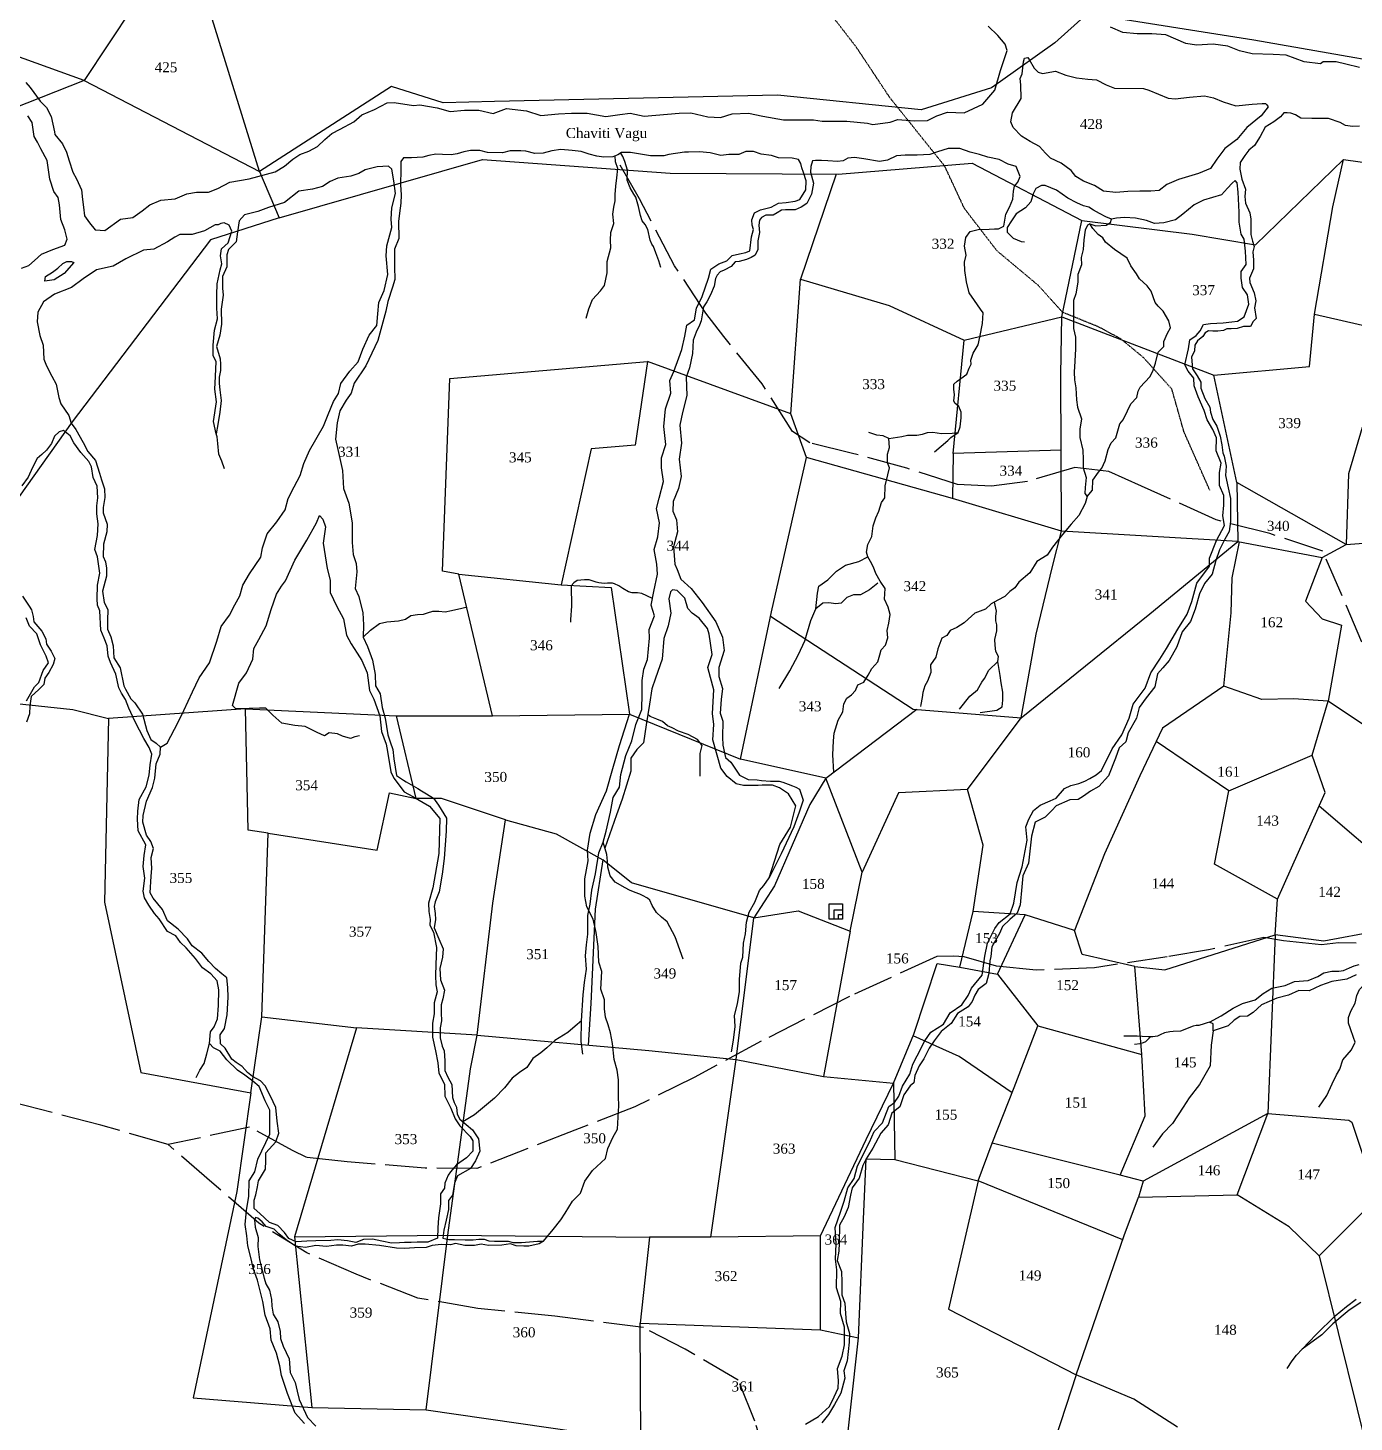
# Model space of a CAD drawing. Header units: millimetres. Extents: x 497 to 2247, y -457 to 1031.
# Drawn here: x 1532.4 to 1928.2, y -123.1 to 293.1 of the extents above; entities that cross this region are included whole.
import ezdxf

# ---------------------------------------------------------------- set-up
doc = ezdxf.new("R2010")
doc.units = ezdxf.units.MM
doc.header["$MEASUREMENT"] = 0
doc.linetypes.add('ACAD_ISO02W100', pattern=[15, 12, -3])
doc.linetypes.add('ACAD_ISO07W100', pattern=[3, 0, -3])
for name, color, linetype in [('CARTTRACK', 30, 'ACAD_ISO02W100'), ('NALA', 4, 'Continuous'), ('SQUAREWELL', 5, 'Continuous'), ('SURVEY_BND', 7, 'Continuous'), ('SURVEY_NO', 7, 'Continuous')]:
    doc.layers.add(name, color=color, linetype=linetype)
doc.layers.add('FOOTPATH', color=150, linetype='ACAD_ISO07W100', lineweight=30)
doc.styles.get("Standard").update_dxf_attribs({"font": 'TIMES.TTF'})

msp = doc.modelspace()

# ---------------------------------------------------------------- linework, layer by layer
at = {"layer": 'CARTTRACK'}
for points in [[(1930.48, 109.71), (1918.89, 136.87), (1903, 142.13), (1886.99, 146.21), (1864.68, 156.33), (1855.01, 160.64), (1844.81, 161.85), (1830.73, 157.71), (1819.96, 156.33), (1809.77, 156.76), (1794.65, 161.68), (1778.07, 166.17), (1765.72, 169.19), (1760.59, 172.58), (1751.55, 186.8), (1740.08, 200.95), (1734.73, 207.95), (1725.38, 222.1), (1714.89, 242.12), (1709.17, 252.13)], [(1943.78, 19.42), (1923.47, 20), (1918.44, 19.36), (1907.11, 20.55), (1901.27, 21.56), (1884.75, 17.85), (1872.41, 15.78), (1850.7, 12.53), (1833.24, 11.81), (1821.43, 12.99), (1811.79, 15.82), (1808.62, 15.98), (1803.65, 15.88), (1777.56, 3.93), (1751.17, -9.43), (1731.23, -20.22), (1713.48, -29.05), (1695.57, -36.01), (1666.4, -47.45), (1650.92, -47.31), (1627.66, -45.42), (1615.65, -44.14), (1611.32, -42.04), (1598.54, -35.09), (1574.27, -40.29), (1554.16, -34.47), (1519.24, -25.39)], [(1753.31, -135.6), (1749.37, -122.84), (1744.39, -110.64), (1728.54, -101.37), (1716.07, -94.92), (1689.61, -91.47), (1666.66, -89.22), (1648.76, -86.12), (1630.31, -78.98), (1615.64, -72.59), (1601.28, -63.77), (1587.29, -51.55), (1574.27, -40.29)]]:
    msp.add_lwpolyline(points, dxfattribs=at)
at = {"layer": 'FOOTPATH', "ltscale": 0.002}
msp.add_lwpolyline([(1885.11, 155.07), (1877.4, 172.51), (1873.79, 185.26), (1865.28, 194.72), (1858.5, 200.29), (1851.72, 203.93), (1841.18, 208.18), (1833.99, 216.17), (1821.59, 226.55), (1811.87, 239.2), (1805.99, 251.85), (1789.63, 272.27), (1779.62, 287.36), (1704.07, 384.99)], dxfattribs=at)
at = {"layer": 'NALA'}
for points in [[(1531.79, 276.78), (1533.01, 275.31), (1536.01, 271.25), (1537.9, 269.36), (1539.3, 266.62), (1540.34, 262.05), (1540.4, 261.25), (1542.66, 258.45), (1543.94, 256.01), (1544.74, 253.45), (1545.83, 250), (1546.87, 248.05), (1548.4, 244.76), (1548.7, 241.89), (1548.95, 239.58), (1549.31, 236.95), (1550.78, 234.94), (1552.49, 232.81), (1553.94, 232.71), (1555.35, 232.66), (1560.04, 236.02), (1563.68, 236.51), (1566.48, 238.53), (1568.79, 240.28), (1572.08, 241.68), (1576.28, 242.1), (1579.85, 243.57), (1582.65, 244.06), (1586.29, 244.06), (1589.09, 245.11), (1592.65, 247.06), (1598.46, 248.04), (1606.18, 250.1), (1608.91, 251.85), (1611.43, 253.88), (1613.53, 255.35), (1616.19, 256.33), (1618.78, 257.72), (1621.02, 259.75), (1623.05, 261.57), (1625.57, 262.83), (1629.64, 265.02), (1632.02, 267.12), (1635.8, 268.73), (1639.58, 270.75), (1641.68, 270.82), (1647.42, 269.91), (1649.31, 270.12), (1654.56, 269.28), (1658.41, 268.1), (1662.68, 268.59), (1666.95, 268.59), (1671.22, 267.54), (1675.21, 269), (1681.16, 268.38), (1685.46, 266.96), (1690.73, 267.45), (1694.61, 267.65), (1699.33, 267.69), (1704.84, 266.66), (1709.02, 267.25), (1712.11, 267.6), (1716.29, 266.76), (1719.74, 267.01), (1726.74, 267.6), (1730.23, 267.75), (1735.29, 266.57), (1739.03, 266.37), (1742.52, 267.45), (1747.44, 267.65), (1751.72, 266.77), (1757.89, 265.69), (1762.42, 265.69), (1766.79, 265.69), (1769.45, 265.24), (1773.58, 265.24), (1776.82, 265.24), (1782.92, 264.65), (1784.54, 264.31), (1789.7, 265), (1791.97, 265.73), (1796.85, 265.34), (1800.83, 265.49), (1803.63, 266.81), (1806.83, 267.94), (1811.8, 267.75), (1817.37, 270.31), (1820.91, 274.48), (1822.68, 280.38), (1824.66, 286.4), (1824.02, 288.22), (1821.8, 290.87), (1819, 293.67)], [(1929.8, 281.24), (1925.67, 282.31), (1922.87, 283.01), (1918.97, 282.94), (1918.14, 282.36), (1913.23, 282.98), (1907.87, 284.92), (1903.99, 285.12), (1897.76, 285.37), (1894, 286.28), (1890.49, 287.68), (1886.12, 288.26), (1881.1, 287.99), (1877.96, 288.44), (1874.99, 289.72), (1871.94, 291), (1867.85, 291.29), (1863.44, 291.37), (1859.14, 291.74), (1855.47, 293.31)], [(1530.51, 221.4), (1532.68, 222.21), (1534.31, 223.7), (1536.41, 225.53), (1539.86, 226.95), (1543.45, 228.23), (1544.07, 230.03), (1543.39, 232.81), (1542.18, 235.92), (1541.77, 240.25), (1541.4, 242.43), (1540.14, 244.31), (1538.92, 247.96), (1538.11, 253.56), (1536.21, 257.01), (1535.2, 259.04), (1534.25, 260.66), (1533.64, 264.86), (1532.35, 266.89)], [(1929.77, 263.81), (1927.67, 263.64), (1925.64, 263.92), (1924.04, 264.84), (1920.51, 266.04), (1917.72, 266.04), (1915.53, 266.04), (1912.3, 266.11), (1910.65, 267.11), (1909.31, 267.62), (1908.24, 267.73), (1907.18, 267.73), (1906.22, 266.52), (1904.22, 265.08), (1901.61, 263.44), (1900.14, 260.66), (1898.44, 258), (1896.79, 256.56), (1895.55, 255.02), (1894.21, 252.89), (1894.08, 250.9), (1894.66, 247.98), (1895.8, 244.97), (1895.56, 242.74), (1895.76, 240.79), (1897.07, 237.9), (1897.34, 236.05), (1897.31, 233.38), (1897.38, 231.46), (1897.83, 229.47), (1898.38, 227.86), (1897.96, 226.21), (1898.1, 223.81), (1898.1, 221.17), (1896.97, 218.37), (1897.07, 217.07), (1898.37, 213.98), (1898.85, 211.61), (1898.48, 209.55), (1898.99, 206.34), (1898.03, 205.41), (1897.27, 204), (1895.14, 203.97), (1893.26, 203.39), (1891.47, 203.25), (1890.16, 203.22), (1889.2, 202.77), (1887.55, 202.56), (1885.97, 202.6), (1884.7, 202.67), (1883.77, 202.08), (1883.05, 201.02), (1881.44, 199.72), (1880.68, 198.4), (1880.51, 196.68), (1879.68, 194.76), (1879.92, 191.37), (1881.33, 189.22), (1882.43, 187.3), (1882.43, 185.55), (1883.67, 182.46), (1885.14, 179.9), (1885.35, 178.39), (1886.04, 176.22), (1887.24, 174.2), (1888.17, 171.22), (1888.72, 168.64), (1888.99, 166.28), (1889.44, 165.25), (1890.02, 162.27), (1889.78, 159.46), (1890.57, 155.76), (1891.33, 152.64), (1891.33, 149.96), (1891.26, 145.74), (1890.93, 142.75), (1889.62, 140.44), (1888.01, 137.31), (1886.89, 134.07), (1885.85, 129.98), (1883.53, 127.26), (1882.04, 124.12), (1880.77, 119.61), (1879.31, 115.88), (1876.91, 112.8), (1875.27, 108.36), (1873.03, 104.29), (1871.09, 102.09), (1869.48, 100.23), (1868.66, 96.36), (1866.16, 93.05), (1864.03, 90.17), (1863.21, 87.01), (1860.78, 82.65), (1860, 79.93), (1858.02, 78.18), (1856.97, 75.12), (1854.88, 69.8), (1852.01, 66.65), (1849.53, 65.22), (1847.43, 63.79), (1845.81, 62.74), (1843.33, 62.65), (1839.22, 60.83), (1837.98, 59.5), (1835.97, 57.5), (1833.02, 55.97), (1831.91, 51.76), (1830.97, 43.72), (1829.27, 40), (1829.04, 36.66), (1828.47, 31.3), (1827.57, 28.86), (1825.4, 26.93), (1823.28, 24.81), (1822.34, 22.74), (1820.08, 18.79), (1819.75, 15.84), (1819.49, 14.56), (1819.14, 10.81), (1818.36, 7.86), (1815.95, 6.01), (1814.96, 4.34), (1814.22, 2.44), (1813.02, 0.83), (1809.84, -1.16), (1807.95, -4.15), (1804.89, -6.52), (1802.8, -9.26), (1801.37, -11.46), (1799.77, -14.69), (1798.34, -16.73), (1797.05, -19.64), (1796.81, -21.83), (1795.66, -22.77), (1793.81, -25.47), (1792.58, -29.01), (1790.23, -30.92), (1789.11, -34.37), (1786.94, -36.9), (1784.54, -41.35), (1782.58, -44.51), (1781.51, -46.52), (1780.48, -50.29), (1778.37, -53.19), (1777.87, -55.41), (1777.22, -59.02), (1775.94, -61.81), (1774.55, -64.29), (1774.53, -69.63), (1774.37, -72.11), (1773.92, -74.85), (1775.15, -78.15), (1775.29, -81.33), (1775.26, -85.18), (1776.15, -87.61), (1776.38, -90.66), (1776.59, -93.15), (1777.53, -96.65), (1777.5, -99.23), (1776.93, -104.83), (1775.86, -107.83), (1776.2, -109.97), (1775.02, -114.5), (1773.11, -117.92), (1771.34, -120.89), (1769.35, -123.33)], [(1697.95, -13.25), (1697.48, -9.47), (1697.62, -3.31), (1698.13, 4.43), (1698.53, 8.1), (1699.04, 12.06), (1698.79, 16.07), (1699.12, 19.37), (1699.48, 22.5), (1699.52, 28.14), (1700.14, 31.5), (1700.68, 35.64), (1701.8, 40.51), (1702.76, 46.85), (1704.05, 50), (1704.96, 53.27), (1706.21, 58.95), (1707.05, 63.33), (1708.95, 66.44), (1709.32, 70.19), (1710.85, 75.89), (1712.61, 80.25), (1713.79, 85.11), (1715.65, 89.62), (1715.72, 94.26), (1715.69, 98.31), (1716.17, 101.66), (1717.26, 104.58), (1717.85, 110.96), (1717.77, 113.48), (1719.38, 117.6), (1718.39, 120.78), (1719.16, 124.82), (1720.23, 130.01), (1720.08, 133.04), (1719.27, 137.37), (1720.33, 141.17), (1720.85, 145.3), (1719.93, 149.64), (1720.81, 152.74), (1722.09, 157.64), (1721.51, 161.73), (1721.47, 164.74), (1722.75, 168.69), (1722.2, 174.07), (1722.64, 179.42), (1724.21, 184.1), (1723.99, 187.83), (1725.13, 190.53), (1726.66, 194.63), (1727.51, 197.05), (1728.43, 201.07), (1729.08, 204.32), (1731.29, 205.97), (1731.94, 209.47), (1733.59, 212.96), (1735.49, 218.37), (1736.17, 221.07), (1738.55, 222.68), (1740.96, 223.52), (1742.53, 225.13), (1744.71, 225.61), (1746.64, 226.02), (1747.85, 226.58), (1748.38, 230.71), (1748.9, 232.92), (1748.54, 234.2), (1748.42, 235.85), (1749.18, 237.9), (1751.03, 238.83), (1754.25, 239.55), (1756.35, 240.8), (1758.68, 241), (1761.34, 241.4), (1762.8, 241.86), (1764.57, 244.8), (1764.65, 247.41), (1763.89, 249.91), (1763.4, 251.35), (1763.04, 252.65), (1762.4, 253.86), (1760.47, 254.22), (1756.35, 254.34), (1754.3, 254.99), (1751.23, 255.42), (1748.97, 256.18), (1746.61, 256.22), (1744.53, 255.35), (1741.59, 255.27), (1739.14, 254.98), (1736.04, 255.8), (1732.78, 256.09), (1729.53, 256.05), (1728.32, 255.96), (1723.62, 255.31), (1722.13, 254.91), (1718.16, 254.91), (1715.23, 255.44), (1712.26, 255.87), (1709.53, 255.87), (1708.44, 255.24), (1706.92, 254.66), (1704.29, 254.49), (1702.13, 254.81), (1699.84, 255.45), (1697.52, 256.25), (1694.83, 256.53), (1691.42, 256.81), (1688.74, 256.37), (1686.13, 255.73), (1683.65, 255.64), (1680.98, 256.29), (1679.51, 256.37), (1676.3, 256.37), (1674.05, 255.78), (1669.58, 255.95), (1667.24, 256.46), (1664.46, 256.46), (1662.46, 256.09), (1660.46, 255.5), (1658.7, 255.25), (1656.14, 255.33), (1654.16, 255.41), (1652.05, 255.05), (1650.22, 254.49), (1646.87, 254.32), (1644.47, 254.29), (1643.63, 253.25), (1643.71, 250.88), (1643.58, 246.23), (1643.77, 243.3), (1643.65, 240.78), (1643.23, 237.77), (1643.03, 235.35), (1643.06, 230.27), (1641.79, 227.02), (1641.82, 225.18), (1641.79, 221.74), (1641.89, 217.96), (1641.22, 215.67), (1639.84, 211.39), (1639.24, 208.49), (1636.83, 199.73), (1633.28, 192.25), (1629.72, 187.06), (1628.86, 184.1), (1627.35, 181.94), (1625.46, 178.82), (1624.71, 175.22), (1624.17, 170.29), (1624.92, 167.22), (1626.27, 160.98), (1626.6, 155.57), (1628.11, 151.21), (1629.19, 145.35), (1629.19, 139.51), (1629.46, 135.91), (1630.32, 133.16), (1630.53, 130.74), (1630, 125.77), (1631.13, 123.4), (1632.37, 118.5), (1632.53, 114.9), (1632.42, 111.26), (1633.71, 108.46), (1635.22, 104.31), (1635.97, 100.06), (1636.14, 96.71), (1637.54, 94.28), (1638.13, 90.25), (1639.05, 87.07), (1639.75, 82.1), (1640.5, 80), (1641.25, 77.63), (1641.58, 74.84), (1642.39, 69.96), (1644.44, 68.56), (1645.3, 68.07), (1648.8, 66.08), (1649.82, 65.38), (1651.33, 64.41), (1653.43, 63.12), (1654.94, 61.08), (1657.26, 57.2), (1657.19, 53.33), (1656.63, 45.15), (1655.97, 40.49), (1655.09, 35.15), (1653.97, 32.19), (1653.59, 30.79), (1653.91, 28.7), (1654, 26.95), (1653.59, 24.48), (1654.97, 21.13), (1656.28, 18.2), (1656.16, 15.64), (1655.28, 12.25), (1655.56, 8.88), (1656.66, 5.79), (1656.25, 3.27), (1655.69, 1.46), (1655.69, -0.91), (1655.78, -3.31), (1655.38, -5.39), (1655.41, -8.36), (1656.06, -10.85), (1656.56, -12.26), (1656.84, -15.3), (1656.84, -18.2), (1657.72, -20.17), (1658.87, -22.35), (1659.06, -26.24), (1659.63, -27.74), (1660.34, -29.11), (1660.44, -31.17), (1661.28, -32.73), (1665.1, -35.84), (1666.85, -38.56), (1667.28, -42.21), (1665.94, -45.09), (1664.5, -47.43), (1660.63, -49.63), (1659.66, -51.78), (1659.1, -55.4), (1657.88, -56.95), (1657.88, -59.7), (1657.16, -62.82), (1656.5, -65.82), (1656.22, -68.26), (1657.97, -68.57), (1659.72, -68.6), (1662.84, -68.7), (1665.22, -68.7), (1666.94, -68.48), (1667.69, -68.48), (1668.53, -68.54), (1669.94, -69.04), (1671.59, -69.1), (1673.06, -69.1), (1675.72, -69.16), (1677.25, -69.54), (1679.72, -69.54), (1684.5, -69.07), (1686.28, -69.16), (1684.93, -69.94), (1681.84, -70.6), (1680.4, -70.6), (1678.12, -70.54), (1676.44, -69.94), (1673.78, -70.35), (1669.84, -70.41), (1667.66, -70.01), (1665.71, -70.44), (1662.77, -70.41), (1659.96, -69.85), (1658.46, -70.19), (1655.71, -70.07), (1653.05, -70.44), (1651.21, -71.04), (1647.74, -71.13), (1644.77, -71.29), (1642.43, -71.22), (1637.35, -70.45), (1633.04, -70.01), (1630.91, -70.01), (1628.95, -70.6), (1626.38, -70.26), (1624.45, -70.29), (1621.45, -70.69), (1618.31, -70.45), (1615.18, -71.04), (1612.28, -70.63), (1609.44, -68.73), (1607.28, -66.92), (1605.91, -65.48), (1604.94, -65.2), (1603.5, -64.73), (1602.28, -63.3), (1601, -62.21), (1600.34, -62.08), (1600, -62.77), (1600.16, -64.98), (1601.09, -68.01), (1601.03, -70.66), (1601.5, -74.65), (1602.91, -80.11), (1603.35, -81.89), (1604.5, -83.7), (1605.1, -86.5), (1605.13, -88.49), (1605.6, -90.9), (1607.01, -93.21), (1607.66, -96.08), (1607.79, -98.19), (1608.54, -100.41), (1610.35, -104.24), (1610.69, -108.32), (1612.13, -111.31), (1612.69, -113.94), (1613.35, -116.34), (1615.85, -121.76), (1618.32, -124.38)], [(1699.01, 206.46), (1699.79, 209.22), (1700.83, 212.05), (1703.3, 214.59), (1704.45, 216.15), (1705.27, 219.98), (1705.23, 223.33), (1706.39, 227.45), (1706.21, 229.75), (1706.39, 232.06), (1707.21, 234.7), (1706.95, 237.49), (1707.25, 239.57), (1707.63, 241.46), (1707.66, 243.4), (1707.85, 245.85), (1708.11, 248.31), (1708.41, 251.17), (1707.78, 253.07), (1707.68, 254.95)], [(1802.9, 166.56), (1806.88, 169.91), (1807.81, 170.87), (1809.98, 172.28), (1810.63, 174.05), (1810.87, 176.74), (1810.87, 178.43), (1810.19, 180.1), (1808.98, 181.03), (1808.74, 181.79), (1808.9, 183.6), (1808.74, 185.25), (1808.74, 186.7), (1809.74, 187.66), (1812.57, 189.77), (1813.33, 191.5), (1813.86, 192.75), (1813.82, 193.95), (1814.46, 196), (1815.95, 198.51), (1816.52, 200.81), (1817.24, 204.83), (1817.44, 208.04), (1816.72, 209.15), (1814.91, 211.76), (1813.34, 214.01), (1812.45, 217.31), (1812, 220.71), (1811.92, 223.2), (1812.37, 225.29), (1811.88, 227.91), (1812.25, 230.52), (1813.58, 232.31), (1815.95, 232.95), (1819.22, 232.99), (1820.83, 233.15), (1822.03, 233.15), (1823.68, 233.96), (1824.25, 237.46), (1825.3, 239.63), (1826.34, 241.94), (1826.5, 244.35), (1826.83, 245.88), (1827.83, 247.01), (1828.48, 248.7), (1827.35, 251.77), (1824.97, 252.46), (1822.2, 253.82), (1818.85, 254.51), (1816.36, 255.31), (1813.58, 256.03), (1810.48, 257.12), (1806.98, 257.08), (1803.84, 256.12), (1801.59, 255.31), (1797.8, 255.07), (1794.22, 255.15), (1791.64, 254.87), (1788.91, 253.66), (1786.57, 253.26), (1781.82, 254.03), (1779.04, 254.43), (1777.06, 254.19), (1775.69, 253.46), (1773.96, 253.18), (1771.1, 253.38), (1769.25, 253.54), (1768.12, 253.54), (1767.4, 253.54), (1766.51, 253.38), (1765.99, 251.73), (1765.91, 250.08), (1766.79, 246.71), (1766.27, 243.49), (1764.85, 240.65), (1763.2, 239.56), (1761.39, 238.8), (1758.49, 238.8), (1757.33, 238.72), (1756, 237.87), (1754.75, 237.19), (1752.61, 237.19), (1751.33, 236.46), (1750.68, 235.7), (1750.56, 234.25), (1750.72, 232), (1750.23, 229.56), (1750.27, 226.94), (1749.47, 225.3), (1748.22, 224.53), (1746.81, 224.01), (1744.68, 223.41), (1743.43, 223.24), (1742.22, 221.92), (1740.17, 220.79), (1739, 220.23), (1738.11, 219.3), (1737.63, 218.26), (1737.23, 216.05), (1736.05, 213.37), (1735, 211.28), (1734.04, 209.79), (1733.27, 205.69), (1732.86, 204.38), (1731.82, 202.29), (1730.93, 199.92), (1730.73, 195.86), (1729.84, 191.58), (1728.83, 188.83), (1729.01, 183.34), (1727.78, 178.33), (1726.91, 174.49), (1727.42, 169.15), (1726.75, 164.35), (1727.35, 159.13), (1726.51, 155.63), (1724.97, 151.75), (1724.81, 148.82), (1725.92, 146.21), (1726.2, 142.63), (1725.06, 138.13), (1725.41, 133.02), (1726.17, 131.41), (1727.2, 128.53), (1730.28, 125.72), (1733.57, 121.61), (1737.66, 115.81), (1739.72, 111.22), (1740.19, 107.27), (1738.57, 102.11), (1738.57, 99.5), (1739.64, 95.86), (1739.28, 92.56), (1738.97, 88.48), (1739.76, 86.11), (1739.64, 81.34), (1739.75, 78.97), (1740.6, 75.31), (1742.18, 73.85), (1743.53, 71.82), (1744.77, 70.02), (1747.31, 68.73), (1750.01, 68.61), (1751.36, 68.39), (1754.01, 68.22), (1755.37, 68.22), (1756.55, 68.22), (1757.68, 67.94), (1759.25, 67.32), (1760.55, 66.87), (1761.57, 66.42), (1762.69, 65.8), (1763.71, 62.56), (1762.52, 59.01), (1760.94, 54.56), (1757.16, 46.48), (1753.61, 39.39), (1756.83, 49.33), (1759.99, 54.51), (1761.58, 60.88), (1759.41, 64.48), (1756.69, 66.25), (1754.6, 67.05), (1753.32, 67.05), (1751.47, 67.05), (1750.35, 66.89), (1745.93, 66.89), (1743.77, 67.45), (1741.04, 69.63), (1739.17, 72.09), (1736.8, 80.53), (1737.05, 85.1), (1736.65, 88.43), (1737.11, 95.45), (1736.1, 99.17), (1735.29, 102.14), (1736.6, 106.06), (1735.68, 112.13), (1735.23, 113.79), (1732.71, 116.91), (1730.65, 118.42), (1729.34, 119.73), (1728.43, 122.85), (1726.16, 125.11), (1724.8, 125.32), (1724.15, 124.76), (1723.69, 122.7), (1724.25, 118.37), (1723.44, 114.6), (1722.18, 110.82), (1721.67, 104.66), (1719.66, 99), (1718.59, 95.78), (1717.87, 91.2), (1716.86, 85), (1716.07, 79.62), (1714.14, 77.69), (1712.34, 75.04), (1712.34, 71.17), (1709.76, 62.84), (1708.08, 58.17), (1704.6, 48.17)], [(1721.27, 221.59), (1720.69, 223.53), (1719.81, 225.93), (1719.04, 227.82), (1718.55, 228.53), (1718.11, 229.72), (1717.36, 232.95), (1716.61, 234.38), (1715.71, 235.55), (1715.21, 237.12), (1714.57, 239.74), (1713.84, 242.53), (1713.2, 243.44), (1712.15, 245.37), (1711.21, 247.64), (1711.28, 250.62), (1710.5, 253.2), (1709.93, 254.76), (1709.31, 255.74)], [(1764.47, -123.74), (1768.31, -121.44), (1771.57, -118.48), (1772.96, -115.54), (1774.17, -113.04), (1774.33, -110.83), (1774, -107.16), (1775.38, -103.42), (1776.09, -100.08), (1776.09, -94.83), (1774.88, -90.71), (1774.96, -87.16), (1773.67, -83.03), (1773.76, -77.71), (1773.38, -74.5), (1773.55, -69.95), (1773.34, -65), (1774.88, -60.42), (1775.97, -57.2), (1777.1, -53.16), (1778.98, -50.4), (1779.98, -46.61), (1783.58, -39.56), (1784.95, -36.39), (1787.46, -33.75), (1789.3, -28.91), (1791.01, -27.74), (1792.35, -25.78), (1793.43, -22.82), (1795.61, -19.26), (1796.52, -16.25), (1797.82, -13.79), (1800.08, -9.35), (1801.83, -6.72), (1805.67, -4.34), (1807.6, -0.92), (1811.11, 1.47), (1813.03, 4.23), (1813.99, 6.4), (1817.17, 10.26), (1817.92, 15.97), (1818.72, 19.9), (1820.94, 24.26), (1822.23, 26.05), (1825.49, 28.64), (1826.62, 31.81), (1827.58, 37.93), (1829.09, 42.64), (1830.63, 50.57), (1830.22, 54.58), (1831.12, 56.9), (1832.47, 59.45), (1834.5, 61.02), (1837.42, 62.37), (1839.22, 63.12), (1841.78, 66.04), (1843.65, 66.94), (1845.98, 67.54), (1847.78, 68.22), (1849.35, 69.04), (1851.15, 70.09), (1852.8, 71.36), (1855.96, 77.91), (1858.82, 82.03), (1861.07, 86.98), (1862.19, 91.18), (1865.8, 96.01), (1867.53, 100.58), (1870.23, 104.63), (1872.18, 107.78), (1875.56, 113.58), (1878.34, 118.08), (1879.77, 121.82), (1881.27, 127.29), (1885.03, 132.44), (1885.03, 134.76), (1887.09, 140.12), (1889.53, 144.58), (1889.01, 147.46), (1889.32, 150.58), (1889.25, 153.48), (1888, 156.51), (1888, 160.38), (1888.49, 163.14), (1886.97, 166.86), (1887.11, 170.7), (1886, 173.25), (1884.28, 176.08), (1883.38, 178.9), (1881.65, 182.97), (1880.48, 186.22), (1880.34, 188.49), (1878.68, 190.63), (1877.65, 192.49), (1878.76, 197.31), (1879.17, 199.93), (1881.03, 201.31), (1882.28, 202.62), (1883.24, 204.55), (1885.32, 204.89), (1889.11, 205.1), (1891.67, 205.38), (1893.39, 205.58), (1895.33, 206.82), (1896.78, 210.62), (1896.36, 213.45), (1894.84, 215.65), (1894.5, 218.41), (1894.5, 220.34), (1895.95, 222.48), (1895.81, 226.48), (1895.34, 230.04), (1894.44, 231.49), (1893.89, 235.08), (1893.89, 238.11), (1893.61, 244.04), (1893.26, 246.87), (1892.64, 247.56), (1891.81, 246.8), (1890.43, 245.22), (1888.57, 243.22), (1883.25, 241.63), (1880.49, 240.25), (1877.04, 237.49), (1874.9, 235.78), (1871.38, 234.89), (1868.6, 234.68), (1866.19, 235.61), (1862.93, 236.27), (1859.67, 236.51), (1857.23, 236.27), (1855.8, 235.97), (1854.1, 236.68), (1852.14, 237.66), (1850.4, 238.68), (1849.05, 239.59), (1847.46, 240.02), (1845.46, 240.86), (1842.74, 242.29), (1839.38, 244.63), (1835.99, 246.02), (1834.91, 246.08), (1833.17, 245.17), (1832.36, 243.58), (1831.72, 241.2), (1830.12, 239.37), (1827.3, 237.58), (1825.88, 235.53), (1824.62, 233.56), (1824.59, 232.14), (1826.39, 230.37), (1828.83, 229.29), (1829.78, 229.22)], [(1849.27, 234.57), (1848.63, 234.24), (1847.87, 232.68), (1847.54, 229.88), (1847.35, 226.94), (1846.73, 224.56), (1846.78, 222.38), (1845.77, 219.51), (1845.73, 217.18), (1845.11, 213.76), (1844.4, 211.72), (1844.44, 207.66), (1844.44, 205.29), (1844.44, 203.34), (1845.06, 200.78), (1845.06, 197.3), (1844.82, 193.6), (1844.63, 190.37), (1844.68, 188.04), (1845.11, 185.62), (1845.34, 182.04), (1845.63, 179.9), (1846.77, 176.44), (1846.3, 173.31), (1846.3, 170.84), (1847.2, 167.01), (1847.29, 164.26), (1847.29, 161.79), (1848.24, 158.9), (1847.91, 155.89), (1847.86, 154.13), (1848.5, 153.18), (1850.07, 155.09), (1850.21, 158.08), (1851.91, 160.47), (1852.93, 161.69), (1853.89, 163.87), (1854.78, 167.28), (1855.66, 169.19), (1857.09, 170.75), (1858.29, 174.89), (1859.29, 176.13), (1860.59, 178.81), (1861.5, 180.87), (1863.36, 182.78), (1863.75, 184.65), (1864.37, 185.8), (1867.21, 188.89), (1868.12, 190.62), (1868.88, 193.01), (1869.65, 196.31), (1871.38, 197.96), (1871.38, 199.44), (1872.53, 201.93), (1873.34, 203.56), (1872.86, 205.61), (1871.23, 208.58), (1869.7, 210.06), (1868.79, 211.16), (1867.59, 214.55), (1866.44, 216.08), (1864.14, 218.23), (1863.28, 219.72), (1861.55, 222.11), (1860.45, 224.31), (1856.71, 226.94), (1853.98, 229.1), (1853.15, 230.41), (1851.76, 231.46), (1850.18, 233.24), (1849.27, 234.57), (1851.14, 234.05), (1854.21, 234.24), (1855.5, 234.96), (1855.8, 235.97)], [(1614.95, -123.52), (1612.19, -120.46), (1609.83, -114.57), (1608.08, -109.17), (1607.61, -106.34), (1606.53, -102.54), (1605.01, -98.68), (1604.7, -95.27), (1603.23, -91.24), (1602.45, -87.1), (1602.1, -85.49), (1600.9, -80.76), (1599.74, -77.43), (1598.88, -73.98), (1598.06, -70.47), (1597.72, -67.56), (1597.21, -64.18), (1597.6, -60), (1598.3, -55.66), (1598.45, -51.06), (1600.08, -48.39), (1600.97, -44.63), (1603.34, -39.61), (1604.58, -37.13), (1604.62, -30.05), (1603.23, -27.19), (1601.37, -22.92), (1599.47, -21.37), (1597.1, -19.59), (1594.96, -18.06), (1591.74, -14.96), (1589.8, -12.36), (1587.78, -11.35), (1586.58, -10.08), (1586.85, -6.59), (1588.01, -5.12), (1588.98, -2.73), (1589.29, 1.23), (1589.33, 5.97), (1588.86, 8.6), (1586.96, 10.69), (1584.48, 12.51), (1582.35, 15.23), (1579.62, 18.5), (1577.88, 20.01), (1576.48, 22.03), (1574, 23.34), (1571.55, 27.08), (1570.12, 28.74), (1568.49, 31.22), (1567.13, 33.35), (1566.82, 35.43), (1567.32, 39.27), (1566.78, 42.75), (1567.05, 46.01), (1567.59, 49.17), (1565.3, 53.36), (1565.11, 56.88), (1565.19, 59.25), (1565.61, 62.72), (1567.67, 66.55), (1568.52, 70.04), (1568.87, 73.06), (1569.38, 76.31), (1568.53, 78.32), (1566.97, 80.96), (1564.38, 85.95), (1562.55, 90.01), (1561.5, 92.64), (1560.34, 94.5), (1559.52, 96.05), (1558.63, 100.2), (1556.99, 103.67), (1556.33, 105.49), (1556.02, 108.59), (1555.09, 110.95), (1554.12, 113.35), (1553.85, 119.11), (1553.19, 120.73), (1553.08, 122.67), (1553.12, 126.69), (1553.89, 130.33), (1553.12, 135.22), (1552.34, 137.42), (1553.16, 141.55), (1553.35, 145.08), (1552.92, 147.99), (1552.92, 150.46), (1553.2, 152.78), (1553.04, 156.27), (1551.84, 158.9), (1551.34, 162.08), (1550.56, 163.67), (1548.14, 166.39), (1546.08, 169.18), (1544.96, 171.28), (1543.02, 172.9), (1541.66, 172.52), (1540.3, 171.2), (1539.41, 169.03), (1537.94, 167.01), (1536.58, 165.76), (1535.14, 164.59), (1533.75, 161.88), (1532.43, 158.94), (1530.53, 156.38)], [(1591.07, 161.44), (1590.24, 163.72), (1589.39, 165.87), (1589.1, 169.07), (1588.85, 170.99), (1588.57, 171.87)], [(1772.9, 70.94), (1772.56, 76.08), (1772.79, 80.23), (1773.02, 82.56), (1774.19, 86.41), (1775.54, 88.94), (1775.89, 91.28), (1776.82, 93.03), (1778.17, 94.02), (1779.39, 95.24), (1780.09, 96.94), (1781.85, 97.81), (1783.19, 99.91), (1784.24, 101.89), (1786.06, 103.8), (1786.64, 105.96), (1786.99, 107.47), (1788.28, 108.87), (1789.04, 111.03), (1788.86, 113.25), (1789.27, 115.35), (1789.68, 117.97), (1789.1, 120.19), (1788.05, 122.58), (1788.22, 125.71), (1786.7, 127.93), (1785.42, 130.2), (1784.72, 132.13), (1783.84, 133.76), (1783.02, 135.16), (1782.61, 136.56), (1783.02, 138.89), (1784.25, 141.29), (1784.66, 144.42), (1785.42, 146.81), (1786.36, 148.85), (1787.17, 151.42), (1788.17, 152.82), (1788.23, 156.38), (1788.99, 159.64), (1789.48, 161.8), (1788.95, 163.28), (1788.95, 165.86), (1789.48, 167.83), (1789.32, 170.53), (1793.22, 171.16), (1794.9, 171.53), (1797.69, 171.53), (1799.33, 171.82), (1800.81, 172.35), (1802.49, 172.39), (1805, 171.98), (1808.2, 172.1), (1809.98, 172.28)], [(1789.32, 170.53), (1787.6, 171.33), (1785.76, 171.53), (1783.34, 172.27)], [(1848.5, 153.18), (1847.92, 151.13), (1845.98, 147.51), (1843.71, 144.9), (1841.16, 141.83), (1838.21, 138.08), (1836.54, 135.74), (1833.46, 133.8), (1831.38, 130.39), (1828.1, 127.62), (1826.92, 125.93), (1825.41, 124.8), (1823.91, 123.34), (1821.89, 122.22), (1819.86, 121.13), (1818.17, 119.58), (1815.02, 118.41), (1813.04, 116.62), (1811.8, 115.47), (1809.59, 114.06), (1807.62, 113.17), (1806.63, 111.66), (1805.12, 110.96), (1803.95, 107.76), (1803.38, 105.23), (1801.74, 102.92), (1801.83, 100.69), (1800.89, 98.1), (1800.09, 96.69), (1799.47, 94.72), (1799.29, 93.17), (1798.91, 91.1), (1798.72, 90.49)], [(1631.37, 81.71), (1629.94, 81.43), (1628.67, 80.92), (1626.27, 81.62), (1624.75, 82.35), (1622.3, 82.69), (1620.87, 81.8), (1618.68, 82.79), (1615.1, 84.56), (1612, 84.87), (1608.21, 85.52), (1605.45, 87.97), (1603.41, 90.05), (1601.5, 90.01), (1598.39, 89.88), (1594.4, 89.81), (1593.44, 90.79), (1595.3, 97.47), (1597.66, 100.58), (1599.46, 104.69), (1599.79, 107.81), (1601.26, 110.5), (1603.51, 114.63), (1604.94, 119.5), (1606.58, 124.04), (1608.06, 126.44), (1609.26, 128.03), (1612.07, 134.2), (1615.63, 140.16), (1618.47, 145.3), (1619.4, 147.54), (1620.39, 146.45), (1621.21, 144.15), (1620.5, 139.23), (1621.72, 131.75), (1622.6, 128.19), (1622.6, 124.58), (1624.57, 120.37), (1626.6, 116.65), (1627.48, 111.81), (1628.85, 109.18), (1630.6, 106.45), (1632.02, 104.21), (1633.61, 100.6), (1634.32, 95.31), (1635.64, 92.69), (1637.45, 87.71), (1637.88, 83.06), (1639.31, 79.28), (1639.68, 77.06), (1640.68, 70.96), (1641.57, 69.07), (1644.68, 65.08), (1647.23, 63.64), (1652.22, 60.76), (1655.33, 57.1), (1655.01, 46.64), (1653.22, 36.39), (1651.94, 31.76), (1651.99, 29.29), (1652.43, 26.97), (1652.34, 25.25), (1653.4, 23.14), (1654.29, 18.6), (1654.15, 13.49), (1654.06, 10.2), (1654.15, 7.38), (1654.51, 5.35), (1653.62, 2.09), (1653.62, -1.21), (1653.1, -4.01), (1653.14, -8.24), (1654.02, -12.3), (1654.73, -15.9), (1655.04, -18.94), (1656.71, -22.2), (1656.85, -25.85), (1658.57, -29.38), (1659.85, -32.63), (1661.3, -34.65), (1664.35, -37.83), (1665.14, -39.15), (1665.14, -42.23), (1663.29, -44.22), (1660.29, -46.33), (1658.47, -48.44), (1657.81, -49.45), (1656.84, -51.83), (1656.75, -53.24), (1655.47, -54.96), (1655.51, -57.95), (1654.94, -62.18), (1654.68, -65.15), (1654.64, -68.2), (1651.73, -69.39), (1648.59, -69.43), (1646.74, -69.47), (1644.76, -69.52), (1643.3, -69.56), (1640.92, -69.74), (1638.05, -69.16), (1635.23, -68.5), (1632.51, -68.65), (1630.26, -69.48), (1627.75, -69.04), (1624.88, -68.69), (1622.81, -68.87), (1618.35, -69.04), (1615.66, -69.09), (1612.4, -69.35), (1610.28, -68.34), (1608.91, -66.49), (1606.93, -64.42), (1604.5, -63.58), (1601.58, -60.87), (1599.9, -59.37), (1599.94, -56.9), (1600.38, -55.23), (1600.91, -52.85), (1601.22, -51.08), (1603.25, -47.58), (1603.43, -45.15), (1603.43, -42.78), (1606.39, -39.45), (1607.23, -36.89), (1606.74, -33.33), (1606.34, -29.23), (1604.8, -25.81), (1603.17, -22.73), (1601.84, -21.23), (1599.37, -19.99), (1597.92, -18.72), (1596.37, -17), (1594.52, -15.76), (1593.24, -14.79), (1591.29, -11.46), (1589.88, -10.18), (1589.75, -7.54), (1591.03, -5.63), (1591.86, -1.53), (1592.13, 3.76), (1592.09, 6.6), (1591.73, 9.46), (1590.28, 10.7), (1588.34, 12.33), (1586.4, 14.35), (1584.32, 16.87), (1581.44, 19.05), (1580.03, 21.17), (1577.25, 24.07), (1574.03, 26.5), (1572.53, 29.93), (1569.75, 33.33), (1568.83, 34.87), (1569.13, 39.84), (1569.36, 42.17), (1569.18, 45.43), (1569.84, 48.12), (1569.02, 50.25), (1567.79, 52.09), (1566.68, 55.98), (1566.74, 57.93), (1567.74, 62.23), (1569.58, 66.34), (1570.3, 69.07), (1570.64, 73.35), (1571.81, 76.27), (1571.99, 78.38)], [(1756.56, 95.9), (1759.74, 101.13), (1762.31, 106.02), (1764.21, 110.12), (1766.01, 116.22), (1767.55, 119.63), (1768.02, 124.35), (1768.43, 126.4), (1771.1, 128.36), (1773.72, 130.88), (1776.39, 132.72), (1780.39, 133.8), (1783.02, 135.16)], [(1718.78, 122.8), (1715.61, 124.23), (1714.27, 124.44), (1712.67, 124.44), (1711.64, 124.73), (1709.97, 125.76), (1708.77, 126.54), (1707.49, 127.1), (1706.81, 127.31), (1705.32, 127.35), (1704.37, 127.28), (1702.81, 127.39), (1701.99, 127.67), (1699.93, 128.31), (1698.51, 128.31), (1696.28, 128.09), (1695.35, 127.46), (1694.5, 126.5), (1694.63, 120.5), (1694.28, 116.49), (1694.28, 115.68)], [(1786.04, 127.29), (1783.58, 125.39), (1780.85, 123.8), (1778.75, 123.8), (1776.8, 123.08), (1775.05, 121.34), (1773.51, 121.13), (1771.46, 121.49), (1769.61, 121.34), (1767.55, 119.63)], [(1530.74, 123.41), (1532.79, 120.51), (1533.41, 119.34), (1533.92, 117.37), (1534.15, 115.78), (1536.55, 113.03), (1537.76, 110.74), (1537.97, 109.14), (1539.36, 107.08), (1540.37, 104.84), (1539.87, 103.07), (1538.63, 100.7), (1537.47, 99), (1537.16, 97.1), (1535.64, 95.63), (1533.39, 93.5), (1532.97, 90.71), (1532.85, 88.37), (1531.99, 85.85)], [(1810.43, 89.73), (1813.5, 93.55), (1815.75, 95.49), (1817.09, 97.81), (1817.84, 98.86), (1819.12, 101.33), (1821.88, 103.9), (1822, 105.47), (1821.22, 106.93), (1821.01, 108.79), (1820.92, 110.54), (1821.59, 113.13), (1821.59, 114.91), (1821.26, 116.12), (1821.26, 117.48), (1821.47, 118.94), (1820.87, 121.68)], [(1531.92, 92.16), (1534.37, 96.34), (1535.68, 97.66), (1536.93, 101.26), (1538.52, 103.55), (1537.86, 105.53), (1536.11, 108.9), (1535.02, 112.25), (1532.89, 114.5), (1531.84, 117.02)], [(1632.42, 111.26), (1634.64, 113.34), (1637.3, 115.33), (1639.52, 115.76), (1643.02, 116.12), (1645.04, 116.63), (1646.71, 117.67), (1648.61, 117.98), (1650.4, 118.06), (1651.59, 118.46), (1653.26, 119.01), (1655, 119.01), (1656.91, 118.74), (1658.78, 119.21), (1661.87, 119.85), (1663.1, 120.12)], [(1816.54, 88.7), (1821.51, 89.38), (1823.14, 90.43), (1823.35, 92.42), (1823.35, 94.77), (1822.88, 97.55), (1822.51, 99.8), (1821.88, 103.9)], [(1699.35, 47.61), (1700.22, 52.66), (1701.85, 58.27), (1705.01, 65.31), (1706.95, 72.03), (1708.89, 78.87), (1711.89, 88.24)], [(1733, 69.71), (1733, 74.06), (1733.04, 76.44), (1733.65, 78.86), (1732.2, 80.63), (1729.41, 82.12), (1726.51, 83.17), (1724.65, 84.14), (1723.24, 84.74), (1721.78, 86), (1720.04, 86.77), (1718.07, 87.53), (1717.37, 88.1)], [(1727.96, 15.1), (1725.52, 21.75), (1723.17, 26.22), (1721.5, 27.66), (1719.96, 29.06), (1718.69, 31.14), (1718.02, 32.67), (1717.34, 33.31), (1715.85, 34.07), (1714.99, 34.53), (1713.63, 35.02), (1711.96, 35.7), (1710.6, 36.42), (1707.65, 38.08), (1706.11, 39.97), (1705.43, 42.55), (1705.39, 44.31), (1705.16, 46.34), (1704.05, 50)], [(1686.28, -69.16), (1689.11, -65.64), (1691.43, -62.78), (1692.7, -60.79), (1694.91, -57.17), (1697.31, -54.74), (1698.58, -51.23), (1700.87, -48.04), (1704.71, -44.4), (1705.47, -41.47), (1706.92, -38.14), (1708.34, -35.66), (1708.63, -30.29), (1708.74, -28.68), (1708.6, -25.93), (1708.67, -20.97), (1708.2, -18.03), (1707.37, -14.84), (1706.85, -10.11), (1706.27, -6.88), (1705.51, -4.53), (1704.75, -2.28), (1704.5, 0.29), (1704.42, 2.96), (1703.34, 6.15), (1703.63, 11.38), (1702.76, 14.2), (1702.54, 18.91), (1701.93, 23.06), (1701.1, 26.99), (1699.21, 30.74), (1698.56, 33.85), (1698.6, 39.06), (1699.6, 44.39), (1699.35, 47.61)], [(1742.36, -12.62), (1742.99, -9.09), (1743.48, -5.04), (1743.21, -1.7), (1744.14, 1.79), (1744.79, 5.42), (1744.79, 8.97), (1745.13, 13.84), (1745.76, 15.66), (1745.91, 19.82), (1746.59, 22.68), (1746.86, 26.11), (1747.59, 29.09), (1749.36, 32.07), (1750.74, 35.57), (1751.98, 37.07), (1753.61, 39.39)], [(1885.03, -3.71), (1888.48, -1.84), (1892.1, 0.47), (1894.82, 1.81), (1898.68, 2.91), (1901, 4.81), (1903.6, 6.44), (1907.58, 7.21), (1910.36, 8.41), (1914.51, 8.69), (1917.31, 9.91), (1919.18, 10.97), (1921.54, 11.53), (1923.57, 11.53), (1925.03, 11.74), (1926.78, 12.47), (1928.16, 13.12), (1929.7, 13.52)], [(1928.78, 10.36), (1926.01, 9.1), (1921.53, 8.46), (1918.13, 7.2), (1914.78, 5.63), (1911.69, 5.74), (1908.6, 4.38), (1905.1, 3.39), (1900.49, 1.45), (1898.07, -0.89), (1896.38, -1.95), (1894.06, -2.03), (1892.41, -3.16), (1890.61, -4.82), (1886.16, -6.36), (1885.55, -10.57), (1885.18, -16.73), (1881.99, -22.36), (1878.95, -26.29), (1877.17, -29.1), (1873.96, -33.98), (1871.04, -37.09), (1868.11, -41)], [(1917.66, -29.1), (1920.05, -25.6), (1921.67, -22.11), (1922.9, -19.46), (1923.93, -17.78), (1924.84, -15), (1927.37, -12), (1928.53, -9.74), (1928.01, -8.32), (1927.11, -5.73), (1926.53, -3.99), (1926.53, -2.31), (1927.24, -0.43), (1928.52, 1.99), (1929.02, 4.26), (1929.75, 5.99), (1931.39, 7.71), (1932.02, 9.25), (1932.29, 10.54)], [(1697.62, -3.31), (1695.66, -4.96), (1693.51, -6.81), (1689.65, -9.18), (1687.21, -11.4), (1685.49, -12.85), (1683.11, -14.62), (1681.25, -17.31), (1679.14, -18.8), (1676.92, -20.4), (1674.65, -23.36), (1671.59, -26.45), (1665.7, -31.4), (1662.18, -33.47)], [(1886.16, -6.36), (1886.12, -4.27), (1885.03, -3.71), (1884.31, -3.89), (1883.4, -4.21), (1881.86, -4.71), (1880.99, -4.68), (1880.15, -4.93), (1876.37, -6.42), (1874.18, -6.48), (1873.16, -6.62), (1871.62, -6.87), (1870.3, -7.55), (1869.53, -7.87), (1868.08, -8.07), (1866.69, -8.07), (1864.92, -8), (1863.47, -7.89), (1859.83, -7.87), (1859.42, -7.91)], [(1862.63, -10.29), (1864.28, -10.14), (1865.31, -9.84), (1866.05, -9.55), (1866.83, -8.75), (1867.38, -8.07)], [(1582.6, -20.25), (1583.72, -18.01), (1585.01, -16.05), (1585.8, -13.14), (1586.58, -10.08)], [(1930.19, -87.4), (1926.73, -89.7), (1921.86, -93.78), (1918.56, -97.07), (1912.69, -101.38), (1916.83, -96.99), (1922.54, -91.39), (1925.94, -88.62), (1928.77, -86.47)], [(1908.2, -107.08), (1909.64, -104.85), (1910.96, -103.18), (1912.69, -101.38)]]:
    msp.add_lwpolyline(points, dxfattribs=at)
for points in [[(1902.57, 269.51), (1900.42, 266.86), (1896.18, 263.38), (1893.2, 259.77), (1889.59, 257.11), (1887.18, 253.89), (1885.34, 251.1), (1881.73, 249.65), (1875.75, 247.8), (1872.27, 246.35), (1869.99, 244.57), (1867.46, 244.32), (1864.22, 244.32), (1860.68, 244.26), (1857.07, 243.94), (1853.39, 244.32), (1850.73, 246.09), (1847.44, 247.36), (1845.1, 248.75), (1843.77, 250.52), (1840.71, 252.75), (1837.6, 254.2), (1836.08, 255.72), (1834.31, 257.68), (1831.52, 259.2), (1828.93, 260.78), (1826.39, 263.38), (1825.7, 265.02), (1826.27, 267.74), (1828.8, 272.01), (1828.68, 276.06), (1828.49, 277.96), (1829.06, 279.41), (1829.5, 283.02), (1829.82, 284.03), (1830.83, 284.29), (1831.21, 283.65), (1832.73, 281.12), (1833.87, 279.92), (1835.14, 279.48), (1839.1, 280.19), (1842.19, 278.99), (1845.35, 278.15), (1848.72, 277.77), (1851.25, 277.56), (1854.17, 276.12), (1856.7, 275.1), (1865.28, 275), (1866.93, 274.54), (1872.68, 272.09), (1874.79, 271.91), (1879.04, 272.4), (1883.53, 272.79), (1886.23, 272.26), (1889.14, 271), (1892.86, 269.87), (1897.74, 270.33), (1900.73, 270.54), (1901.75, 270.51), (1902.17, 270.16)], [(1576.21, 230.6), (1574.01, 229.21), (1569.98, 227.01), (1566.85, 226.76), (1561.63, 224.17), (1557.83, 222.02), (1552.86, 220.87), (1548.91, 218.22), (1545.37, 215.63), (1540.27, 213.59), (1537.01, 211.32), (1535.3, 208.22), (1535.14, 205.32), (1535.97, 201.25), (1536.92, 198.4), (1537.11, 194.18), (1537.96, 192.19), (1539.51, 189.13), (1540.84, 186.72), (1541.6, 182.79), (1542.17, 180.9), (1544.61, 177.39), (1545.32, 175.09), (1546.73, 173.22), (1548.88, 169.37), (1550.27, 166.66), (1552.58, 163.91), (1553.73, 160.19), (1554.33, 158.23), (1555.28, 155.52), (1555.34, 152.92), (1554.83, 149.9), (1554.8, 148.32), (1556.04, 144.98), (1555.91, 142.67), (1554.95, 138.95), (1554.86, 135.26), (1555.53, 133.73), (1555.8, 131.84), (1555.85, 129.41), (1554.63, 124.9), (1555.17, 121.57), (1556.21, 119.5), (1556.15, 116.15), (1556.15, 113.59), (1557.17, 111.35), (1557.82, 108.66), (1558.07, 105.07), (1559.93, 102.06), (1560.96, 96.69), (1561.54, 95.73), (1563.08, 92.85), (1564.3, 91.57), (1566.6, 88.18), (1567.89, 83.37), (1569.1, 80.68), (1570.64, 79.53), (1571.99, 78.38), (1573.98, 79.6), (1577.18, 85.81), (1578.92, 89.36), (1581.55, 94.93), (1583.53, 99.03), (1586.55, 103.58), (1588.8, 110.01), (1590.08, 114.43), (1592.51, 117.76), (1594.18, 120.84), (1595.67, 123.56), (1596.56, 126.76), (1598.49, 130.15), (1601.89, 135.08), (1602.4, 137.9), (1603.75, 142.02), (1606.7, 145.67), (1609.2, 149.19), (1610.03, 152.65), (1611.83, 156.05), (1613.68, 159.5), (1614.72, 163.01), (1616.39, 166.98), (1620.62, 174.21), (1622.03, 177.67), (1623.57, 181.54), (1625.05, 183.98), (1625.75, 186.92), (1628.45, 190.63), (1630.95, 193.39), (1632.36, 197.23), (1634.2, 201.37), (1636.52, 204.25), (1636.8, 207.76), (1637.16, 211.13), (1638.71, 214.74), (1639.76, 219.45), (1639.27, 225.06), (1639.48, 228.01), (1640.96, 233.52), (1640.82, 235.98), (1641.03, 239.42), (1642.09, 243.7), (1641.59, 247.43), (1640.96, 250.94), (1639.98, 251.85), (1636.6, 251.64), (1633.02, 250.72), (1631.19, 249.6), (1628.73, 248.83), (1624.87, 248.27), (1622.55, 247.21), (1620.3, 245.74), (1617.28, 244.97), (1613.2, 244.41), (1608.99, 241), (1604.2, 239.52), (1601.04, 238.34), (1597.05, 237.25), (1595.47, 235.53), (1594.92, 232.27), (1594.53, 229.22), (1592.21, 226.95), (1591.72, 225.31), (1591.72, 221.78), (1590.44, 218.87), (1590.44, 215.4), (1590.68, 213.34), (1590.02, 209.12), (1590.16, 204.65), (1589.64, 201.33), (1588.67, 198), (1589.77, 194.33), (1589.81, 192.76), (1589.81, 190.84), (1589.49, 188.88), (1589.49, 186.93), (1589.62, 185.01), (1590.03, 181.83), (1589.62, 178.43), (1589.03, 174.74), (1588.57, 171.87), (1587.75, 175.6), (1588.71, 181.42), (1588.12, 185.25), (1588.34, 189.07), (1588.53, 193.54), (1587.68, 195.19), (1587.68, 198.4), (1588.1, 202.88), (1589.01, 206.23), (1588.8, 209.45), (1588.8, 213.37), (1588.87, 216.65), (1589.79, 220.88), (1590.21, 222.7), (1589.86, 225.08), (1590.14, 227.18), (1592.17, 228.93), (1593.22, 232.42), (1592.45, 234.17), (1590.91, 234.87), (1590, 234.66), (1589.16, 234.31), (1588.25, 234.31), (1585.1, 232.49), (1581.39, 231.44), (1577.75, 231.44)], [(1546.11, 223.1), (1543.17, 219.81), (1540.17, 217.93), (1537.4, 217.52), (1537.64, 218.93), (1539.7, 220.16), (1541.29, 221.4), (1542.76, 222.81), (1544, 223.34), (1545.35, 223.34)]]:
    msp.add_lwpolyline(points, close=True, dxfattribs=at)
at = {"layer": 'SQUAREWELL'}
for points in [[(1771.51, 31.62), (1775.44, 31.62), (1775.44, 27), (1771.51, 27)], [(1773.05, 29.82), (1775.44, 29.82), (1775.44, 27), (1773.05, 27)], [(1774.27, 28.43), (1775.44, 28.43), (1775.44, 27), (1774.27, 27)]]:
    msp.add_lwpolyline(points, close=True, dxfattribs=at)
at = {"layer": 'SURVEY_BND'}
for points in [[(1549.13, 277.43), (1527.65, 285.19), (1511.56, 294.84), (1534.94, 310.62), (1538.65, 313.5)], [(1563.65, 299.26), (1549.13, 277.43), (1601.48, 250.28), (1587.39, 295.79), (1585.04, 304.34)], [(1960.8, 278.53), (1898.29, 289.41), (1848.51, 297.32), (1838.88, 288.63), (1822.62, 277.08), (1819.92, 275.17), (1799, 268.68), (1756.07, 273.04), (1671.65, 271.18), (1656.35, 270.74), (1640.91, 275.58), (1601.48, 250.28)], [(1549.13, 277.43), (1527.83, 268.97), (1514.59, 237.09), (1484.17, 248.61), (1496.02, 291.38), (1527.83, 268.97)], [(1601.48, 250.28), (1607.36, 236.45), (1668.02, 253.85), (1724.02, 249.78), (1774.17, 249.47), (1814.18, 252.69), (1846.93, 235.6), (1879.86, 231.48), (1898.71, 228.37), (1924.98, 253.86), (1978.47, 246.38)], [(1840.96, 206.84), (1886.32, 189.38), (1914.85, 192.05), (1916.33, 207.62), (1921.86, 239.71), (1924.98, 253.86)], [(1773.57, 249.48), (1762.95, 218.06), (1789.38, 210.23), (1811.78, 199.92), (1840.96, 206.84), (1846.93, 235.6)], [(1916.33, 207.62), (1969.36, 195.51), (1982.06, 223.82), (1995.83, 241.05), (1998.68, 246.21)], [(1607.36, 236.45), (1586.89, 229.85), (1545.63, 175.52), (1516.03, 133.97), (1482.11, 110.65), (1468.74, 101.84), (1458.39, 97.59), (1433.43, 94.46), (1415.44, 120.23), (1393.08, 152.94), (1384.76, 172.91), (1385.4, 181.04), (1417, 181.82), (1449.59, 187.35), (1449.31, 193.48)], [(1808.48, 166.01), (1808.34, 152.6), (1764.72, 164.86), (1760.06, 177.85), (1762.95, 218.06)], [(1893.18, 157.34), (1893.52, 139.74), (1840.87, 142.87), (1840.66, 189.67), (1840.96, 206.84)], [(1840.76, 167), (1808.48, 166.01), (1811.78, 199.92)], [(1660.98, 130.01), (1656.11, 130.91), (1658.28, 188.42), (1717.33, 193.55)], [(1760.06, 177.85), (1717.33, 193.55), (1713.61, 168.55), (1700.53, 167.42), (1691.48, 126.87), (1706.49, 126.05), (1711.89, 88.24), (1745.04, 74.8), (1754.28, 118.81), (1764.72, 164.86)], [(1925.8, 138.92), (1893.18, 157.34), (1886.32, 189.38)], [(1930.55, 173.76), (1926.49, 159.96), (1925.8, 138.92), (1964.44, 141.89), (1978.32, 138.88)], [(1754.01, 117.53), (1796.59, 89.76), (1828.77, 87.12), (1833.29, 112.07), (1838.15, 132.29), (1840.87, 142.87), (1808.34, 152.6)], [(1828.77, 87.12), (1867.22, 118.13), (1893.52, 139.74)], [(1918.68, 135.01), (1913.7, 121.92), (1918.63, 116.69), (1924.43, 114.84), (1920.45, 92.11), (1910.11, 92.76), (1900.66, 92.63), (1889.32, 96.56), (1891.49, 118.43), (1891.79, 128.88), (1893.94, 139.66)], [(1893.52, 139.74), (1918.68, 135.01), (1925.8, 138.92)], [(1671.01, 87.68), (1660.98, 130.01), (1691.48, 126.87)], [(1468.74, 101.84), (1495.4, 94.95), (1545.83, 89.63), (1556.44, 86.96), (1555.19, 32.05), (1566.09, -18.77), (1598.95, -24.81), (1594.73, -54.27), (1581.66, -115.85), (1617.13, -118.8), (1651.21, -119.42), (1715.28, -128.7), (1708.76, -192.13), (1704.53, -242.03), (1660.69, -229.86), (1620.05, -234.74), (1585.14, -265.56), (1579, -283.95)], [(1889.32, 96.56), (1870.96, 84.01), (1864.18, 69.83), (1853.68, 46.51), (1844.75, 23.61), (1830.04, 28.32), (1814.45, 29.35), (1817.46, 49.14), (1812.77, 65.73), (1828.77, 87.12)], [(1890.75, 65.36), (1915.67, 75.95), (1920.45, 92.11)], [(1917.73, 60.86), (1940.56, 41.35), (1947, 43.09), (1955.54, 68.65), (1920.45, 92.11)], [(1597.34, 89.86), (1556.44, 86.96)], [(1604.08, 52.67), (1598.1, 53.63), (1597.34, 89.86), (1642.42, 87.68)], [(1674.89, 56.63), (1655.82, 63.09), (1648.29, 63.03), (1642.42, 87.68), (1671.01, 87.68), (1711.89, 88.24)], [(1812.77, 65.73), (1792.21, 64.7), (1781.32, 41.08), (1770.52, 69.07), (1797.64, 89.68)], [(1862.77, 12.88), (1871.66, 11.93), (1904.64, 22.3), (1905.32, 33.04), (1886.53, 43.42), (1890.75, 65.36), (1869.09, 80.1)], [(1905.32, 33.04), (1919.5, 64.82), (1915.67, 75.95)], [(1770.52, 69.07), (1745.04, 74.8)], [(1902.38, -30.99), (1926.57, -32.96), (1927.45, -33.55), (1935.04, -56.18), (1964.59, -61.04), (1977.05, -59.44), (1975.07, -78.38), (1994.42, -83.32), (1994.42, -63.1), (1988.47, -58.95), (1989.94, -49.37), (1989.59, -48.5), (1980.17, -45.25), (1980.08, -10.75), (1987.95, 9.35), (1978.11, 35.81), (1982.09, 55.5), (1975.37, 54.15), (1975.52, 68.51), (2009.6, 74.75)], [(1770.52, 69.07), (1765.71, 61.27), (1755.21, 36.97), (1748.98, 27.45), (1762.21, 29.49), (1777.78, 23.46), (1781.32, 41.08)], [(1602.2, -2.18), (1604.08, 52.67), (1636.63, 47.58), (1640.26, 64.71), (1648.29, 63.03)], [(1666.43, -7.64), (1671.15, 31.76), (1674.89, 56.63), (1690.08, 52.49), (1703.96, 44.69)], [(1748.98, 27.45), (1712.49, 37.87), (1703.96, 44.69), (1701.69, 30.03), (1700.39, 1.89), (1699.58, -10.56)], [(1940.56, 41.35), (1935.19, 23.41), (1919.09, 20.49), (1904.64, 22.3)], [(1777.78, 23.46), (1769.81, -19.92), (1790.68, -21.98), (1796.73, -7.3), (1803.72, 13.81), (1810.46, 12.74), (1814.45, 29.35)], [(1743.8, -14.84), (1748.98, 27.45)], [(1810.46, 12.74), (1821.76, 10.58), (1830.04, 28.32)], [(1821.76, 10.58), (1833.75, -4.79), (1864.85, -13.35), (1862.77, 12.88), (1846.99, 16.5), (1844.75, 23.61)], [(1904.64, 22.3), (1902.38, -30.99), (1865.21, -51.18), (1858.34, -49.38), (1865.78, -31.67), (1864.85, -13.35)], [(1598.95, -24.81), (1602.2, -2.18), (1630.47, -5.47)], [(1666.43, -7.64), (1630.47, -5.47), (1611.91, -67.8), (1657.71, -67.32)], [(1657.71, -67.32), (1664.47, -17.71), (1666.43, -7.64), (1717.72, -12.16), (1743.8, -14.84)], [(1826.16, -24.85), (1810.31, -13.96), (1796.54, -7.77)], [(1858.34, -49.38), (1820.19, -39.85), (1826.77, -23.19), (1833.75, -4.79)], [(1768.94, -67.48), (1736.24, -67.96), (1743.8, -14.84), (1769.81, -19.92)], [(1768.94, -95.56), (1768.94, -67.48), (1782.52, -38.76), (1790.68, -21.98)], [(1790.68, -21.98), (1791.11, -44.7), (1815.94, -51.14), (1820.19, -39.85)], [(1865.21, -51.18), (1863.85, -55.95), (1893.31, -55.25), (1902.38, -30.99)], [(1845.2, -109.01), (1828.29, -160.91), (1775.59, -140.3), (1780.23, -98.01), (1781.77, -62.53), (1782.58, -44.51), (1791.11, -44.7)], [(1815.94, -51.14), (1807.12, -89.43), (1845.2, -109.01)], [(1859.16, -68.67), (1815.94, -51.14)], [(1875.51, -124.63), (1862.42, -116.31), (1845.2, -109.01), (1859.59, -67.44), (1863.85, -55.95)], [(1935.04, -56.18), (1917.79, -73.49), (1908.84, -64.88), (1893.31, -55.25)], [(1611.91, -67.8), (1617.13, -118.8)], [(1651.21, -119.42), (1657.71, -67.32), (1717.85, -67.91)], [(1736.24, -67.96), (1717.85, -67.91), (1715.09, -93.61)], [(1917.79, -73.49), (1934.73, -142.16), (1938.27, -159.66), (1956.34, -161.32), (1964.63, -178.41), (1989.15, -183.08), (1986.6, -203.17), (2024.07, -207.72), (2021.07, -186.09), (2016.68, -185.25), (2010.4, -159.18), (1999.89, -154.19), (2003, -136.1), (2005.67, -106.47)], [(1715.28, -128.7), (1715.09, -93.61), (1768.94, -95.56), (1780.23, -98.01)]]:
    msp.add_lwpolyline(points, dxfattribs=at)

# ---------------------------------------------------------------- texts
at = {"layer": 'SURVEY_NO'}
for s, p in [('425', (1570.19, 279.85)), ('Chaviti Vagu', (1692.92, 260.23)), ('428', (1846.32, 262.91)), ('332', (1802.11, 227.16)), ('337', (1879.85, 213.32)), ('333', (1781.37, 185.27)), ('335', (1820.55, 184.79)), ('339', (1905.51, 173.63)), ('336', (1862.78, 167.8)), ('331', (1624.94, 165.07)), ('345', (1675.95, 163.39)), ('334', (1822.36, 159.42)), ('340', (1902.13, 142.94)), ('344', (1723, 137.03)), ('342', (1793.69, 124.95)), ('341', (1850.76, 122.44)), ('162', (1900.19, 114.16)), ('346', (1682.24, 107.3)), ('343', (1762.44, 89.07)), ('160', (1842.67, 75.33)), ('350', (1668.61, 67.97)), ('161', (1887.35, 69.56)), ('354', (1612.17, 65.51)), ('143', (1898.95, 54.95)), ('355', (1574.66, 37.82)), ('158', (1763.38, 36.06)), ('144', (1867.74, 36.2)), ('142', (1917.45, 33.68)), ('357', (1628.2, 21.8)), ('153', (1815.05, 19.86)), ('351', (1681.08, 15.08)), ('156', (1788.45, 13.81)), ('349', (1719.08, 9.32)), ('157', (1755.13, 5.84)), ('152', (1839.26, 5.83)), ('154', (1810.01, -5)), ('145', (1874.35, -17.23)), ('151', (1841.82, -29.21)), ('155', (1802.97, -32.82)), ('353', (1641.82, -40.14)), ('350', (1698.1, -39.89)), ('363', (1754.68, -42.98)), ('146', (1881.46, -49.46)), ('147', (1911.21, -50.7)), ('150', (1836.62, -53.27)), ('364', (1770.15, -70.13)), ('356', (1598.1, -78.92)), ('362', (1737.34, -81.04)), ('149', (1828.08, -80.85)), ('359', (1628.41, -91.93)), ('360', (1677.07, -97.82)), ('148', (1886.36, -97.07)), ('365', (1803.4, -109.79)), ('361', (1742.37, -113.98))]:
    msp.add_text(s, height=3, dxfattribs=at).set_placement(p)

doc.saveas('drawing.dxf')
